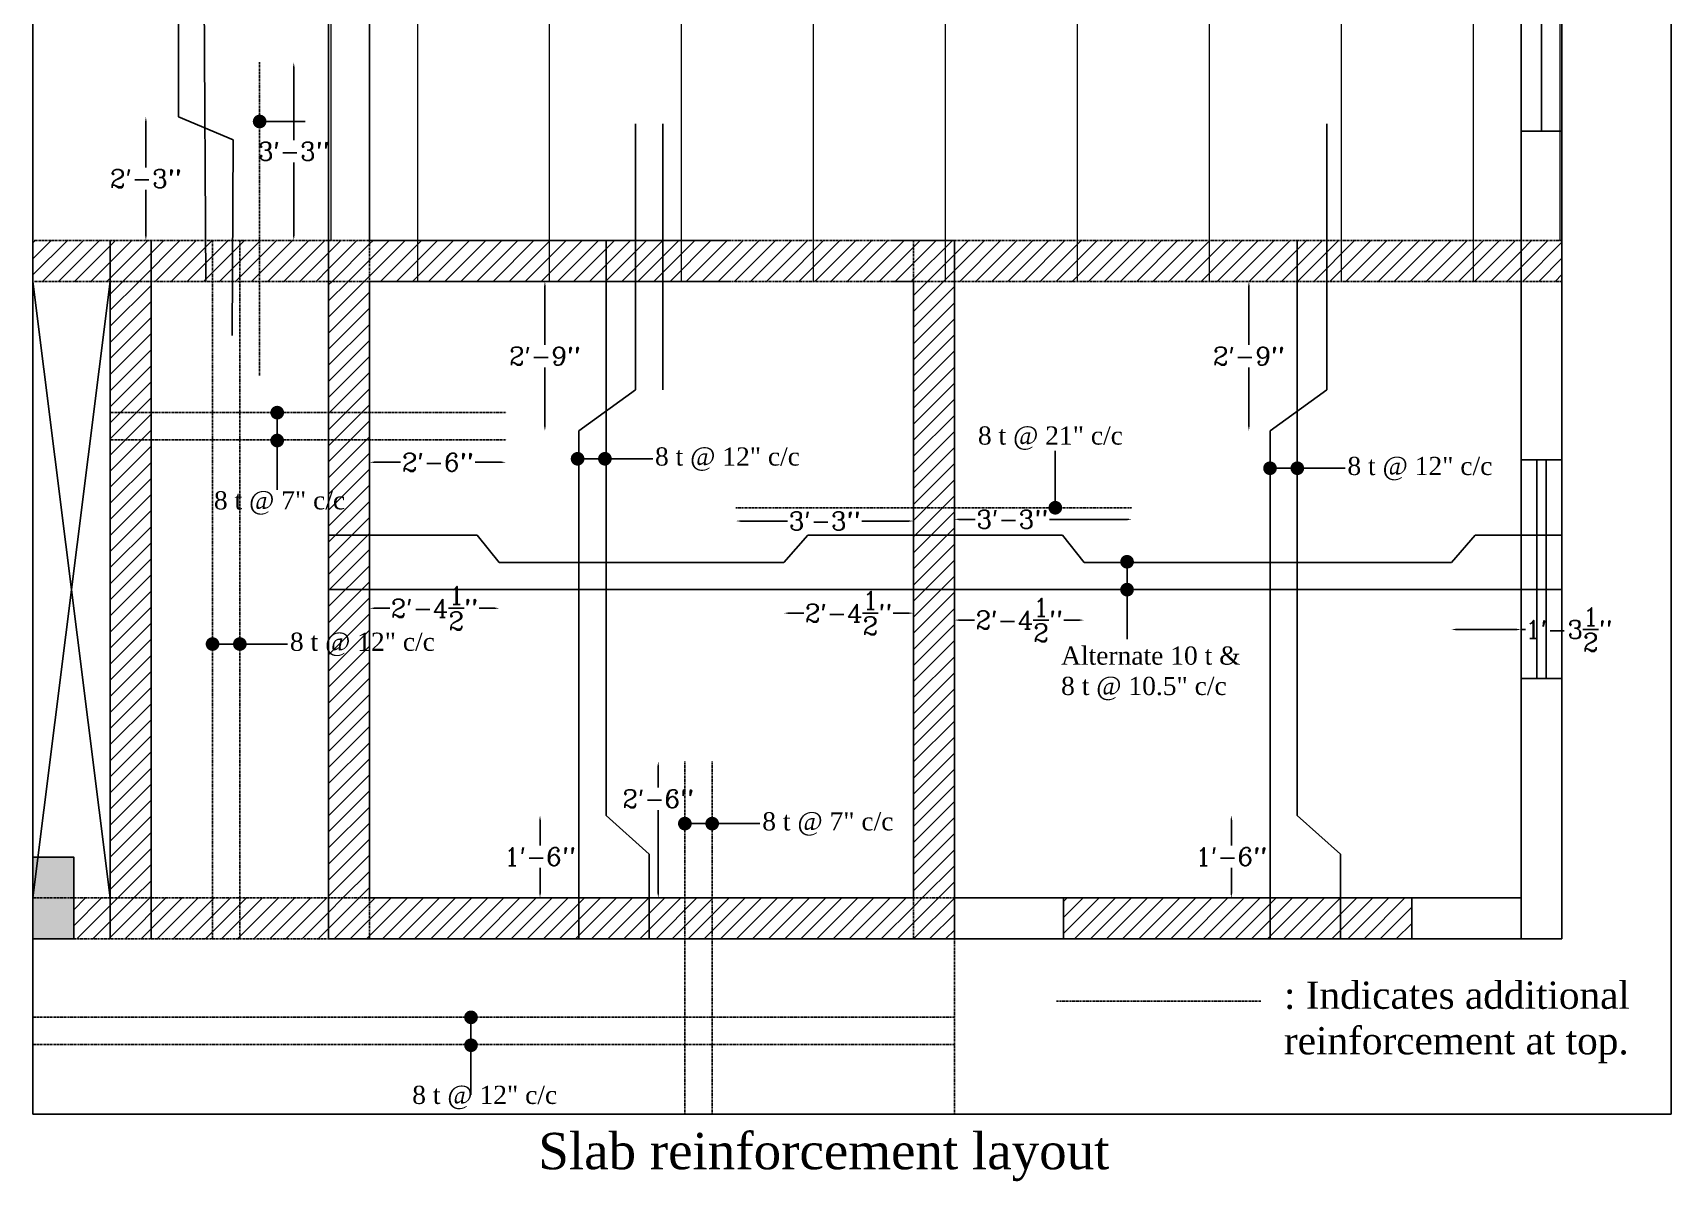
# Model space of a CAD drawing. Header units: inches. Extents: x 3138 to 7643, y -2566 to -151.
# Drawn here: x 7075.8 to 7435.8, y -2561.2 to -2308.8 of the extents above; entities that cross this region are included whole.
import ezdxf

# ---------------------------------------------------------------- set-up
doc = ezdxf.new("R2010")
doc.units = ezdxf.units.IN
doc.header["$LTSCALE"] = 0.1
doc.header["$MEASUREMENT"] = 0
doc.linetypes.add('DASHED', pattern=[0.75, 0.5, -0.25])
doc.linetypes.add('DASHED2', pattern=[0.375, 0.25, -0.125])
for name, color, linetype in [('MH - Beam and slab layout', 7, 'Continuous'), ('MH - Beams', 3, 'DASHED2'), ('MH - Slab reinforcement', 3, 'Continuous')]:
    doc.layers.add(name, color=color, linetype=linetype)
doc.layers.add('MH - Beam panel roof', color=5, linetype='Continuous', lineweight=0)
doc.styles.get("Standard").update_dxf_attribs({"font": 'Romanc.shx'})
doc.dimstyles.get("Standard").update_dxf_attribs({"dimtxt": 6, "dimasz": 3, "dimexe": 0, "dimexo": 0.0625, "dimgap": 0.09, "dimtad": 0, "dimtih": 1, "dimtoh": 1, "dimdec": 1, "dimzin": 0, "dimdsep": 46, "dimlunit": 4, "dimtxsty": 'Standard', "dimblk": 'DOT', "dimcen": 0.09, "dimse1": 1, "dimse2": 1, "dimadec": 0, "dimazin": 0, "dimtfac": 1, "dimtdec": 1, "dimtofl": 0, "dimtmove": 0, "dimatfit": 3, "dimldrblk": 'DOT', "dimfxl": 1, "dimtolj": 1, "dimtzin": 0, "dimarcsym": 0})
pattern_1 = [(45, (572.7367, -1062.2499), (-1.76776695, 1.76776695), [])]

# ---------------------------------------------------------------- blocks, each defined once
blk = doc.blocks.new('*D474')
at = {"layer": 'Defpoints', "color": 0}
for p in [(7353.69, -2480.84), (7339.19, -2498.97), (7353.69, -2498.97)]:
    blk.add_point(p, dxfattribs=at)
at = {"layer": 'MH - Slab reinforcement', "color": 0, "lineweight": -2}
for p, q in [((7339.19, -2481.84), (7339.19, -2487.44)), ((7339.19, -2497.97), (7339.19, -2492.38))]:
    blk.add_line(p, q, dxfattribs=at)
at = {"layer": 'MH - Slab reinforcement', "color": 0}
for points in [[(7339.36, -2481.84), (7339.02, -2481.84), (7339.19, -2480.84)], [(7339.02, -2497.97), (7339.36, -2497.97), (7339.19, -2498.97)]]:
    blk.add_solid(points, dxfattribs=at)
at = {"layer": 'MH - Slab reinforcement', "color": 0, "insert": (7339.19, -2489.91), "char_height": 4, "attachment_point": 5}
blk.add_mtext('\\A1;1\'-6"', dxfattribs=at)
blk = doc.blocks.new('_Dot')
at = {"color": 0, "linetype": 'ByBlock', "lineweight": -2}
blk.add_line((-0.5, 0), (-1, 0), dxfattribs=at)
at = {"color": 0, "linetype": 'ByBlock', "const_width": 0.5}
blk.add_lwpolyline([(-0.25, 0, 1), (0.25, 0, 1)], format="xyb", close=True, dxfattribs=at)
blk = doc.blocks.new('*D475')
at = {"layer": 'Defpoints', "color": 0}
for p in [(7201.8, -2480.84), (7187.3, -2498.97), (7201.8, -2498.97)]:
    blk.add_point(p, dxfattribs=at)
at = {"layer": 'MH - Slab reinforcement', "color": 0, "lineweight": -2}
for p, q in [((7187.3, -2481.84), (7187.3, -2487.44)), ((7187.3, -2497.97), (7187.3, -2492.38))]:
    blk.add_line(p, q, dxfattribs=at)
at = {"layer": 'MH - Slab reinforcement', "color": 0}
for points in [[(7187.46, -2481.84), (7187.13, -2481.84), (7187.3, -2480.84)], [(7187.13, -2497.97), (7187.46, -2497.97), (7187.3, -2498.97)]]:
    blk.add_solid(points, dxfattribs=at)
at = {"layer": 'MH - Slab reinforcement', "color": 0, "insert": (7187.3, -2489.91), "char_height": 4, "attachment_point": 5}
blk.add_mtext('\\A1;1\'-6"', dxfattribs=at)
blk = doc.blocks.new('*D476')
at = {"layer": 'Defpoints', "color": 0}
for p in [(7107.84, -2327.34), (7100.69, -2354.47), (7107.19, -2354.47)]:
    blk.add_point(p, dxfattribs=at)
at = {"layer": 'MH - Slab reinforcement', "color": 0, "lineweight": -2}
for p, q in [((7100.69, -2328.34), (7100.69, -2338.44)), ((7100.69, -2353.47), (7100.69, -2343.38))]:
    blk.add_line(p, q, dxfattribs=at)
at = {"layer": 'MH - Slab reinforcement', "color": 0}
for points in [[(7100.86, -2328.34), (7100.52, -2328.34), (7100.69, -2327.34)], [(7100.52, -2353.47), (7100.86, -2353.47), (7100.69, -2354.47)]]:
    blk.add_solid(points, dxfattribs=at)
at = {"layer": 'MH - Slab reinforcement', "color": 0, "insert": (7100.69, -2340.91), "char_height": 4, "attachment_point": 5}
blk.add_mtext('\\A1;2\'-3"', dxfattribs=at)
blk = doc.blocks.new('*D477')
at = {"layer": 'Defpoints', "color": 0}
for p in [(7125.69, -2315.34), (7125.69, -2354.47), (7133.19, -2354.47)]:
    blk.add_point(p, dxfattribs=at)
at = {"layer": 'MH - Slab reinforcement', "color": 0, "lineweight": -2}
for p, q in [((7133.19, -2316.34), (7133.19, -2332.44)), ((7133.19, -2353.47), (7133.19, -2337.38))]:
    blk.add_line(p, q, dxfattribs=at)
at = {"layer": 'MH - Slab reinforcement', "color": 0}
for points in [[(7133.36, -2316.34), (7133.02, -2316.34), (7133.19, -2315.34)], [(7133.02, -2353.47), (7133.36, -2353.47), (7133.19, -2354.47)]]:
    blk.add_solid(points, dxfattribs=at)
at = {"layer": 'MH - Slab reinforcement', "color": 0, "insert": (7133.19, -2334.91), "char_height": 4, "attachment_point": 5}
blk.add_mtext('\\A1;3\'-3"', dxfattribs=at)
blk = doc.blocks.new('*D479')
at = {"layer": 'Defpoints', "color": 0}
for p in [(7149.84, -2398.32), (7179.84, -2398.32), (7179.84, -2403.23)]:
    blk.add_point(p, dxfattribs=at)
at = {"layer": 'MH - Slab reinforcement', "color": 0, "lineweight": -2}
for p, q in [((7150.84, -2403.23), (7156.66, -2403.23)), ((7178.84, -2403.23), (7173.03, -2403.23))]:
    blk.add_line(p, q, dxfattribs=at)
at = {"layer": 'MH - Slab reinforcement', "color": 0}
for points in [[(7150.84, -2403.06), (7150.84, -2403.39), (7149.84, -2403.23)], [(7178.84, -2403.39), (7178.84, -2403.06), (7179.84, -2403.23)]]:
    blk.add_solid(points, dxfattribs=at)
at = {"layer": 'MH - Slab reinforcement', "color": 0, "insert": (7164.84, -2403.23), "char_height": 4, "attachment_point": 5}
blk.add_mtext('\\A1;2\'-6"', dxfattribs=at)
blk = doc.blocks.new('*D480')
at = {"layer": 'Defpoints', "color": 0}
for p in [(7188.37, -2363.47), (7195.8, -2363.47), (7195.8, -2396.34)]:
    blk.add_point(p, dxfattribs=at)
at = {"layer": 'MH - Slab reinforcement', "color": 0, "lineweight": -2}
for p, q in [((7188.37, -2364.47), (7188.37, -2377.44)), ((7188.37, -2395.34), (7188.37, -2382.38))]:
    blk.add_line(p, q, dxfattribs=at)
at = {"layer": 'MH - Slab reinforcement', "color": 0}
for points in [[(7188.53, -2364.47), (7188.2, -2364.47), (7188.37, -2363.47)], [(7188.2, -2395.34), (7188.53, -2395.34), (7188.37, -2396.34)]]:
    blk.add_solid(points, dxfattribs=at)
at = {"layer": 'MH - Slab reinforcement', "color": 0, "insert": (7188.37, -2379.91), "char_height": 4, "attachment_point": 5}
blk.add_mtext('\\A1;2\'-9"', dxfattribs=at)
blk = doc.blocks.new('*D481')
at = {"layer": 'Defpoints', "color": 0}
for p in [(7343.04, -2363.47), (7347.69, -2363.47), (7347.69, -2396.34)]:
    blk.add_point(p, dxfattribs=at)
at = {"layer": 'MH - Slab reinforcement', "color": 0, "lineweight": -2}
for p, q in [((7343.04, -2364.47), (7343.04, -2377.44)), ((7343.04, -2395.34), (7343.04, -2382.38))]:
    blk.add_line(p, q, dxfattribs=at)
at = {"layer": 'MH - Slab reinforcement', "color": 0}
for points in [[(7343.21, -2364.47), (7342.88, -2364.47), (7343.04, -2363.47)], [(7342.88, -2395.34), (7343.21, -2395.34), (7343.04, -2396.34)]]:
    blk.add_solid(points, dxfattribs=at)
at = {"layer": 'MH - Slab reinforcement', "color": 0, "insert": (7343.04, -2379.91), "char_height": 4, "attachment_point": 5}
blk.add_mtext('\\A1;2\'-9"', dxfattribs=at)
blk = doc.blocks.new('*D482')
at = {"layer": 'Defpoints', "color": 0}
for p in [(7230.34, -2413.22), (7269.34, -2413.22), (7230.34, -2416.14)]:
    blk.add_point(p, dxfattribs=at)
at = {"layer": 'MH - Slab reinforcement', "color": 0, "lineweight": -2}
for p, q in [((7231.34, -2416.14), (7241.66, -2416.14)), ((7268.34, -2416.14), (7258.03, -2416.14))]:
    blk.add_line(p, q, dxfattribs=at)
at = {"layer": 'MH - Slab reinforcement', "color": 0}
for points in [[(7231.34, -2415.98), (7231.34, -2416.31), (7230.34, -2416.14)], [(7268.34, -2416.31), (7268.34, -2415.98), (7269.34, -2416.14)]]:
    blk.add_solid(points, dxfattribs=at)
at = {"layer": 'MH - Slab reinforcement', "color": 0, "insert": (7249.84, -2416.14), "char_height": 4, "attachment_point": 5}
blk.add_mtext('\\A1;3\'-3"', dxfattribs=at)
blk = doc.blocks.new('*D483')
at = {"layer": 'Defpoints', "color": 0}
for p in [(7278.34, -2413.22), (7317.34, -2413.22), (7317.34, -2415.77)]:
    blk.add_point(p, dxfattribs=at)
at = {"layer": 'MH - Slab reinforcement', "color": 0, "lineweight": -2}
for p, q in [((7279.34, -2415.77), (7282.89, -2415.77)), ((7316.34, -2415.77), (7299.26, -2415.77))]:
    blk.add_line(p, q, dxfattribs=at)
at = {"layer": 'MH - Slab reinforcement', "color": 0}
for points in [[(7279.34, -2415.6), (7279.34, -2415.94), (7278.34, -2415.77)], [(7316.34, -2415.94), (7316.34, -2415.6), (7317.34, -2415.77)]]:
    blk.add_solid(points, dxfattribs=at)
at = {"layer": 'MH - Slab reinforcement', "color": 0, "insert": (7291.08, -2415.77), "char_height": 4, "attachment_point": 5}
blk.add_mtext('\\A1;3\'-3"', dxfattribs=at)
blk = doc.blocks.new('*D484')
at = {"layer": 'Defpoints', "color": 0}
for p in [(7213.28, -2468.97), (7225.12, -2468.97), (7225.12, -2498.97)]:
    blk.add_point(p, dxfattribs=at)
at = {"layer": 'MH - Slab reinforcement', "color": 0, "lineweight": -2}
for p, q in [((7213.28, -2469.97), (7213.28, -2474.71)), ((7213.28, -2497.97), (7213.28, -2479.65))]:
    blk.add_line(p, q, dxfattribs=at)
at = {"layer": 'MH - Slab reinforcement', "color": 0}
for points in [[(7213.44, -2469.97), (7213.11, -2469.97), (7213.28, -2468.97)], [(7213.11, -2497.97), (7213.44, -2497.97), (7213.28, -2498.97)]]:
    blk.add_solid(points, dxfattribs=at)
at = {"layer": 'MH - Slab reinforcement', "color": 0, "insert": (7213.28, -2477.18), "char_height": 4, "attachment_point": 5}
blk.add_mtext('\\A1;2\'-6"', dxfattribs=at)
blk = doc.blocks.new('*D485')
at = {"layer": 'Defpoints', "color": 0}
for p in [(7240.84, -2425.22), (7269.34, -2425.22), (7269.34, -2436.38)]:
    blk.add_point(p, dxfattribs=at)
at = {"layer": 'MH - Slab reinforcement', "color": 0, "lineweight": -2}
for p, q in [((7241.84, -2436.38), (7245.29, -2436.38)), ((7268.34, -2436.38), (7264.9, -2436.38))]:
    blk.add_line(p, q, dxfattribs=at)
at = {"layer": 'MH - Slab reinforcement', "color": 0}
for points in [[(7241.84, -2436.22), (7241.84, -2436.55), (7240.84, -2436.38)], [(7268.34, -2436.55), (7268.34, -2436.22), (7269.34, -2436.38)]]:
    blk.add_solid(points, dxfattribs=at)
at = {"layer": 'MH - Slab reinforcement', "color": 0, "insert": (7255.09, -2436.38), "char_height": 4, "attachment_point": 5}
blk.add_mtext('\\A1;2\'-4{\\H1.000000x;\\S1/2;}"', dxfattribs=at)
blk = doc.blocks.new('*D486')
at = {"layer": 'Defpoints', "color": 0}
for p in [(7278.34, -2425.22), (7306.84, -2425.22), (7278.34, -2437.91)]:
    blk.add_point(p, dxfattribs=at)
at = {"layer": 'MH - Slab reinforcement', "color": 0, "lineweight": -2}
for p, q in [((7279.34, -2437.91), (7282.79, -2437.91)), ((7305.84, -2437.91), (7302.4, -2437.91))]:
    blk.add_line(p, q, dxfattribs=at)
at = {"layer": 'MH - Slab reinforcement', "color": 0}
for points in [[(7279.34, -2437.75), (7279.34, -2438.08), (7278.34, -2437.91)], [(7305.84, -2438.08), (7305.84, -2437.75), (7306.84, -2437.91)]]:
    blk.add_solid(points, dxfattribs=at)
at = {"layer": 'MH - Slab reinforcement', "color": 0, "insert": (7292.59, -2437.91), "char_height": 4, "attachment_point": 5}
blk.add_mtext('\\A1;2\'-4{\\H1.000000x;\\S1/2;}"', dxfattribs=at)
blk = doc.blocks.new('*D487')
at = {"layer": 'Defpoints', "color": 0}
for p in [(7387.54, -2425.22), (7402.84, -2425.22), (7402.84, -2439.98)]:
    blk.add_point(p, dxfattribs=at)
at = {"layer": 'MH - Slab reinforcement', "color": 0, "lineweight": -2}
for p, q in [((7388.54, -2439.98), (7401.84, -2439.98)), ((7402.84, -2439.98), (7403.84, -2439.98))]:
    blk.add_line(p, q, dxfattribs=at)
at = {"layer": 'MH - Slab reinforcement', "color": 0}
for points in [[(7388.54, -2439.81), (7388.54, -2440.15), (7387.54, -2439.98)], [(7401.84, -2440.15), (7401.84, -2439.81), (7402.84, -2439.98)]]:
    blk.add_solid(points, dxfattribs=at)
at = {"layer": 'MH - Slab reinforcement', "color": 0, "insert": (7413.36, -2439.98), "char_height": 4, "attachment_point": 5}
blk.add_mtext('\\A1;1\'-3{\\H1.000000x;\\S1/2;}"', dxfattribs=at)
blk = doc.blocks.new('*D488')
at = {"layer": 'Defpoints', "color": 0}
for p in [(7149.84, -2425.22), (7178.34, -2425.22), (7149.84, -2435.31)]:
    blk.add_point(p, dxfattribs=at)
at = {"layer": 'MH - Slab reinforcement', "color": 0, "lineweight": -2}
for p, q in [((7150.84, -2435.31), (7154.29, -2435.31)), ((7177.34, -2435.31), (7173.9, -2435.31))]:
    blk.add_line(p, q, dxfattribs=at)
at = {"layer": 'MH - Slab reinforcement', "color": 0}
for points in [[(7150.84, -2435.15), (7150.84, -2435.48), (7149.84, -2435.31)], [(7177.34, -2435.48), (7177.34, -2435.15), (7178.34, -2435.31)]]:
    blk.add_solid(points, dxfattribs=at)
at = {"layer": 'MH - Slab reinforcement', "color": 0, "insert": (7164.09, -2435.31), "char_height": 4, "attachment_point": 5}
blk.add_mtext('\\A1;2\'-4{\\H1.000000x;\\S1/2;}"', dxfattribs=at)

msp = doc.modelspace()

# ---------------------------------------------------------------- hatches: boundary and pattern name
msp.add_hatch(color=256).paths.add_polyline_path([(7075.84, -2489.97), (7084.84, -2489.97), (7084.84, -2507.97), (7075.84, -2507.97)])
at = {"layer": 'MH - Beam and slab layout', "linetype": 'DASHED'}
h = msp.add_hatch(dxfattribs=at)
h.set_pattern_fill('ANSI31', color=256, scale=20, style=0)
h.set_pattern_definition(pattern_1)
h.paths.add_polyline_path([(7140.84, -2363.47), (7140.84, -2354.47), (7075.84, -2354.47), (7075.84, -2363.47)])
h = msp.add_hatch(dxfattribs=at)
h.set_pattern_fill('ANSI31', color=256, scale=20, style=0)
h.set_pattern_definition(pattern_1)
h.paths.add_polyline_path([(7149.84, -2363.47), (7149.84, -2354.47), (7140.84, -2354.47), (7140.84, -2363.47)])
h = msp.add_hatch(dxfattribs=at)
h.set_pattern_fill('ANSI31', color=256, scale=20, style=0)
h.set_pattern_definition(pattern_1)
h.paths.add_polyline_path([(7269.34, -2363.47), (7269.34, -2354.47), (7264.84, -2354.47), (7257.84, -2354.47), (7228.84, -2354.47), (7221.84, -2354.47), (7185.84, -2354.47), (7149.84, -2354.47), (7149.84, -2363.47), (7171.84, -2363.47), (7195.84, -2363.47), (7228.84, -2363.47), (7264.84, -2363.47)])
h = msp.add_hatch(dxfattribs=at)
h.set_pattern_fill('ANSI31', color=256, scale=20, style=0)
h.set_pattern_definition(pattern_1)
h.paths.add_polyline_path([(7278.34, -2363.47), (7278.34, -2354.47), (7269.34, -2354.47), (7269.34, -2363.47)])
h = msp.add_hatch(dxfattribs=at)
h.set_pattern_fill('ANSI31', color=256, scale=20, style=0)
h.set_pattern_definition(pattern_1)
h.paths.add_polyline_path([(7402.84, -2363.47), (7402.84, -2354.47), (7401.84, -2354.47), (7365.84, -2354.47), (7329.84, -2354.47), (7293.84, -2354.47), (7278.34, -2354.47), (7278.34, -2363.47)])
h = msp.add_hatch(dxfattribs=at)
h.set_pattern_fill('ANSI31', color=256, scale=20, style=0)
h.set_pattern_definition(pattern_1)
h.paths.add_polyline_path([(7411.84, -2363.47), (7411.84, -2354.47), (7402.84, -2354.47), (7402.84, -2363.47)])
h = msp.add_hatch(dxfattribs=at)
h.set_pattern_fill('ANSI31', color=256, scale=20, style=0)
h.set_pattern_definition(pattern_1)
h.paths.add_polyline_path([(7101.84, -2498.97), (7101.84, -2363.47), (7092.84, -2363.47), (7092.84, -2498.97)])
h = msp.add_hatch(dxfattribs=at)
h.set_pattern_fill('ANSI31', color=256, scale=20, style=0)
h.set_pattern_definition(pattern_1)
h.paths.add_polyline_path([(7149.84, -2498.97), (7149.84, -2498.97), (7149.84, -2363.47), (7140.84, -2363.47), (7140.84, -2498.97)])
h = msp.add_hatch(dxfattribs=at)
h.set_pattern_fill('ANSI31', color=256, scale=20, style=0)
h.set_pattern_definition(pattern_1)
h.paths.add_polyline_path([(7278.34, -2498.97), (7278.34, -2363.47), (7269.34, -2363.47), (7269.34, -2498.97)])
h = msp.add_hatch(dxfattribs=at)
h.set_pattern_fill('ANSI31', color=256, scale=20, style=0)
h.set_pattern_definition(pattern_1)
h.paths.add_polyline_path([(7140.84, -2507.97), (7140.84, -2507.97), (7140.84, -2498.97), (7084.84, -2498.97), (7084.84, -2507.97), (7084.84, -2507.97)])
h = msp.add_hatch(dxfattribs=at)
h.set_pattern_fill('ANSI31', color=256, scale=20, style=0)
h.set_pattern_definition(pattern_1)
h.paths.add_polyline_path([(7149.84, -2507.97), (7149.84, -2498.97), (7140.84, -2498.97), (7140.84, -2507.97), (7140.84, -2507.97), (7140.84, -2507.97)])
h = msp.add_hatch(dxfattribs=at)
h.set_pattern_fill('ANSI31', color=256, scale=20, style=0)
h.set_pattern_definition(pattern_1)
h.paths.add_polyline_path([(7269.34, -2507.97), (7269.34, -2498.97), (7149.84, -2498.97), (7149.84, -2498.97), (7149.84, -2507.97)])
h = msp.add_hatch(dxfattribs=at)
h.set_pattern_fill('ANSI31', color=256, scale=20, style=0)
h.set_pattern_definition(pattern_1)
h.paths.add_polyline_path([(7278.34, -2507.97), (7278.34, -2498.97), (7269.34, -2498.97), (7269.34, -2507.97)])
h = msp.add_hatch(dxfattribs=at)
h.set_pattern_fill('ANSI31', color=256, scale=20, style=0)
h.set_pattern_definition(pattern_1)
h.paths.add_polyline_path([(7378.84, -2507.97), (7378.84, -2498.97), (7302.34, -2498.97), (7302.34, -2507.97)])

# ---------------------------------------------------------------- linework, layer by layer
for p, q in [((7149.84, -2231.97), (7149.84, -2349.97)), ((7092.84, -2354.47), (7092.84, -2507.97)), ((7101.84, -2354.47), (7101.84, -2507.97)), ((7075.84, -2363.47), (7092.84, -2498.97)), ((7075.84, -2498.97), (7092.84, -2363.47)), ((7171.84, -2363.47), (7149.84, -2363.47)), ((7402.84, -2402.72), (7411.84, -2402.72)), ((7406.34, -2402.72), (7406.34, -2450.72)), ((7408.34, -2402.72), (7408.34, -2450.72)), ((7402.84, -2450.72), (7411.84, -2450.72)), ((7084.84, -2489.97), (7075.84, -2489.97)), ((7378.84, -2498.97), (7378.84, -2507.97)), ((7084.84, -2507.97), (7075.84, -2507.97))]:
    msp.add_line(p, q)
for points in [[(7075.84, -2056.47), (7435.84, -2056.47), (7435.84, -2546.47)], [(7075.84, -2056.47), (7075.84, -2546.47)], [(7402.84, -2231.97), (7402.84, -2498.97)], [(7411.84, -2237.55), (7411.84, -2507.97)], [(7411.84, -2507.97), (7140.84, -2507.97), (7140.84, -2300.97)], [(7149.84, -2349.97), (7149.84, -2354.47)], [(7149.84, -2354.47), (7228.84, -2354.47)], [(7264.84, -2354.47), (7278.34, -2354.47)], [(7278.34, -2354.47), (7278.34, -2498.97)], [(7149.84, -2363.47), (7228.84, -2363.47)], [(7149.84, -2363.47), (7149.84, -2498.97), (7269.34, -2498.97)], [(7171.84, -2363.47), (7195.84, -2363.47)], [(7264.84, -2363.47), (7269.34, -2363.47)], [(7269.34, -2363.47), (7269.34, -2498.97)], [(7084.84, -2489.97), (7084.84, -2507.97)], [(7278.34, -2498.97), (7402.84, -2498.97)], [(7435.84, -2546.47), (7075.84, -2546.47)]]:
    msp.add_lwpolyline(points)
msp.add_lwpolyline([(7075.84, -2489.97), (7084.84, -2489.97), (7084.84, -2507.97), (7075.84, -2507.97)], close=True)
at = {"layer": 'MH - Beam and slab layout'}
for p, q in [((7407.34, -2330.5), (7407.34, -2270.51)), ((7411.84, -2330.5), (7402.84, -2330.5)), ((7278.34, -2498.97), (7278.34, -2507.97)), ((7302.34, -2498.97), (7302.34, -2507.97)), ((7378.84, -2498.97), (7378.84, -2507.97)), ((7402.84, -2498.97), (7402.84, -2507.97))]:
    msp.add_line(p, q, dxfattribs=at)
at = {"layer": 'MH - Beam panel roof'}
for p, q in [((7160.34, -2222.97), (7160.34, -2363.47)), ((7189.34, -2222.97), (7189.34, -2363.47)), ((7218.34, -2222.97), (7218.34, -2363.47)), ((7247.34, -2222.97), (7247.34, -2363.47)), ((7276.34, -2222.97), (7276.34, -2363.47)), ((7305.34, -2222.97), (7305.34, -2363.47)), ((7334.34, -2222.97), (7334.34, -2363.47)), ((7363.34, -2222.97), (7363.34, -2363.47)), ((7392.34, -2222.97), (7392.34, -2363.47)), ((7141.34, -2231.97), (7141.34, -2354.47)), ((7411.34, -2231.97), (7411.34, -2354.47))]:
    msp.add_line(p, q, dxfattribs=at)
at = {"layer": 'MH - Beams', "linetype": 'DASHED'}
for p, q in [((7411.84, -2354.47), (7075.84, -2354.47)), ((7140.84, -2354.47), (7140.84, -2507.97)), ((7149.84, -2354.47), (7149.84, -2507.97)), ((7269.34, -2354.47), (7269.34, -2507.97)), ((7278.34, -2354.47), (7278.34, -2507.97)), ((7411.84, -2363.47), (7075.84, -2363.47)), ((7278.34, -2498.97), (7075.84, -2498.97)), ((7278.34, -2507.97), (7075.84, -2507.97)), ((7278.34, -2507.97), (7278.34, -2546.47))]:
    msp.add_line(p, q, dxfattribs=at)
at = {"layer": 'MH - Slab reinforcement'}
for p, q in [((7107.84, -2222.97), (7107.84, -2327.34)), ((7113.19, -2246.84), (7113.84, -2363.47)), ((7107.84, -2327.34), (7119.84, -2332.34)), ((7208.3, -2387.34), (7208.3, -2328.84)), ((7214.3, -2387.34), (7214.3, -2328.84)), ((7360.19, -2387.34), (7360.19, -2328.84)), ((7119.84, -2332.34), (7119.69, -2375.34)), ((7201.8, -2354.47), (7201.8, -2480.84)), ((7353.69, -2354.47), (7353.69, -2480.84)), ((7195.8, -2396.34), (7208.3, -2387.34)), ((7347.69, -2396.34), (7360.19, -2387.34)), ((7195.8, -2396.34), (7195.8, -2507.97)), ((7347.69, -2396.34), (7347.69, -2507.97)), ((7140.84, -2419.22), (7173.52, -2419.22)), ((7178.34, -2425.22), (7173.52, -2419.22)), ((7240.84, -2425.22), (7246.11, -2419.22)), ((7246.11, -2419.22), (7302.09, -2419.22)), ((7306.84, -2425.22), (7302.09, -2419.22)), ((7387.54, -2425.22), (7392.75, -2419.22)), ((7392.75, -2419.22), (7411.84, -2419.22)), ((7178.34, -2425.22), (7240.84, -2425.22)), ((7306.84, -2425.22), (7387.54, -2425.22)), ((7140.84, -2431.22), (7411.84, -2431.22)), ((7201.8, -2480.84), (7211.3, -2489.34)), ((7353.69, -2480.84), (7363.19, -2489.34)), ((7211.3, -2489.34), (7211.3, -2507.97)), ((7363.19, -2489.34), (7363.19, -2507.97))]:
    msp.add_line(p, q, dxfattribs=at)
at = {"layer": 'MH - Slab reinforcement', "linetype": 'DASHED'}
for p, q in [((7125.69, -2315.34), (7125.69, -2384.34)), ((7115.34, -2354.47), (7115.34, -2507.97)), ((7121.34, -2354.47), (7121.34, -2507.97)), ((7092.84, -2392.32), (7179.84, -2392.32)), ((7092.84, -2398.32), (7179.84, -2398.32)), ((7230.34, -2413.22), (7317.34, -2413.22)), ((7219.12, -2468.97), (7219.12, -2546.47)), ((7225.12, -2468.97), (7225.12, -2546.47)), ((7300.8, -2521.63), (7345.8, -2521.63)), ((7075.84, -2525.2), (7278.34, -2525.2)), ((7075.84, -2531.2), (7278.34, -2531.2))]:
    msp.add_line(p, q, dxfattribs=at)

# ---------------------------------------------------------------- texts
at = {"attachment_point": 1}
for s, insert, char_height, width in [('{\\fTimes New Roman|b0|i0|c0|p34;: Indicates additional\\Preinforcement at top.}', (7350.76, -2517.33), 6, 170.2111), ('\\pxqc;{\\fTimes New Roman|b0|i0|c0|p34;Slab reinforcement layout}', (7154.72, -2550.58), 8, 189.8892)]:
    msp.add_mtext(s, dxfattribs=dict(at, insert=insert, char_height=char_height, width=width))
at = {"layer": 'MH - Slab reinforcement', "char_height": 4, "attachment_point": 1}
for s, insert, width in [('{\\fTimes New Roman|b0|i0|c0|p34;8 t @ 21" c/c}', (7283.51, -2395.35), 33.5015), ('{\\fTimes New Roman|b0|i0|c0|p34;8 t @ 12" c/c}', (7212.55, -2399.96), 36), ('{\\fTimes New Roman|b0|i0|c0|p34;8 t @ 12" c/c}', (7364.69, -2402.04), 36), ('{\\fTimes New Roman|b0|i0|c0|p34;8 t @ 7" c/c}', (7115.64, -2409.59), 36), ('{\\fTimes New Roman|b0|i0|c0|p34;8 t @ 12" c/c}', (7132.34, -2440.67), 36), ('{\\fTimes New Roman|b0|i0|c0|p34;Alternate 10 t & 8 t @ 10.5" c/c}', (7301.78, -2443.71), 41.2683), ('{\\fTimes New Roman|b0|i0|c0|p34;8 t @ 7" c/c}', (7236.12, -2480.13), 36), ('{\\fTimes New Roman|b0|i0|c0|p34;8 t @ 12" c/c}', (7159.21, -2540.24), 36)]:
    msp.add_mtext(s, dxfattribs=dict(at, insert=insert, width=width))

# ---------------------------------------------------------------- dimensions: what is measured, and where the dimension line sits
at = {"layer": 'MH - Slab reinforcement'}
for base, p1, p2, picture, middle in [((7133.19, -2354.47), (7125.69, -2315.34), (7125.69, -2354.47), '*D477', (7133.19, -2334.91)), ((7100.69, -2354.47), (7107.84, -2327.34), (7107.19, -2354.47), '*D476', (7100.69, -2340.91)), ((7188.37, -2363.47), (7195.8, -2396.34), (7195.8, -2363.47), '*D480', (7188.37, -2379.91)), ((7343.04, -2363.47), (7347.69, -2396.34), (7347.69, -2363.47), '*D481', (7343.04, -2379.91)), ((7187.3, -2498.97), (7201.8, -2480.84), (7201.8, -2498.97), '*D475', (7187.3, -2489.91)), ((7339.19, -2498.97), (7353.69, -2480.84), (7353.69, -2498.97), '*D474', (7339.19, -2489.91))]:
    dim = msp.add_linear_dim(base=base, p1=p1, p2=p2, angle=90, dimstyle='Standard', override={"dimtxt": 4, "dimasz": 1, "dimldrblk": 'Dot'}, dxfattribs=at)
    dim.commit()
    dim.dimension.update_dxf_attribs({"geometry": picture, "text_midpoint": middle})
for base, p1, p2, picture, middle in [((7179.84, -2403.23), (7149.84, -2398.32), (7179.84, -2398.32), '*D479', (7164.84, -2403.23)), ((7230.34, -2416.14), (7269.34, -2413.22), (7230.34, -2413.22), '*D482', (7249.84, -2416.14)), ((7149.84, -2435.31), (7178.34, -2425.22), (7149.84, -2425.22), '*D488', (7164.09, -2435.31)), ((7269.34, -2436.38), (7240.84, -2425.22), (7269.34, -2425.22), '*D485', (7255.09, -2436.38)), ((7278.34, -2437.91), (7306.84, -2425.22), (7278.34, -2425.22), '*D486', (7292.59, -2437.91)), ((7402.84, -2439.98), (7387.54, -2425.22), (7402.84, -2425.22), '*D487', (7413.36, -2439.98))]:
    dim = msp.add_linear_dim(base=base, p1=p1, p2=p2, dimstyle='Standard', override={"dimtxt": 4, "dimasz": 1, "dimldrblk": 'Dot'}, dxfattribs=at)
    dim.commit()
    dim.dimension.update_dxf_attribs({"geometry": picture, "text_midpoint": middle})
dim = msp.add_linear_dim(base=(7317.34, -2415.77), p1=(7278.34, -2413.22), p2=(7317.34, -2413.22), dimstyle='Standard', override={"dimtxt": 4, "dimasz": 1, "dimldrblk": 'Dot'}, dxfattribs=at)
dim.commit()
dim.dimension.update_dxf_attribs({"geometry": '*D483', "text_midpoint": (7291.08, -2415.77), "dimtype": 160})
dim = msp.add_linear_dim(base=(7213.28, -2468.97), p1=(7225.12, -2498.97), p2=(7225.12, -2468.97), angle=90, dimstyle='Standard', override={"dimtxt": 4, "dimasz": 1, "dimldrblk": 'Dot'}, dxfattribs=at)
dim.commit()
dim.dimension.update_dxf_attribs({"geometry": '*D484', "text_midpoint": (7213.28, -2477.18), "dimtype": 160})

# ---------------------------------------------------------------- leaders
for points in [[(7125.69, -2328.34), (7135.69, -2328.34)], [(7129.55, -2392.32), (7129.55, -2409.32)], [(7129.55, -2398.45), (7129.55, -2409.32)], [(7195.55, -2402.46), (7212.05, -2402.46)], [(7201.55, -2402.46), (7212.05, -2402.46)], [(7300.51, -2413.22), (7300.51, -2400.72)], [(7347.69, -2404.54), (7364.19, -2404.54)], [(7353.69, -2404.54), (7364.19, -2404.54)], [(7316.28, -2425.09), (7316.28, -2442.09)], [(7316.28, -2431.22), (7316.28, -2442.09)], [(7115.34, -2443.17), (7131.84, -2443.17)], [(7121.34, -2443.17), (7131.84, -2443.17)], [(7219.12, -2482.63), (7235.62, -2482.63)], [(7225.12, -2482.63), (7235.62, -2482.63)], [(7172.13, -2525.2), (7172.13, -2542.2)], [(7172.13, -2531.33), (7172.13, -2542.2)]]:
    msp.add_leader(points, dimstyle='Standard', override={"dimtad": 0, "dimldrblk": 'Dot'}, dxfattribs=at)

doc.saveas('drawing.dxf')
